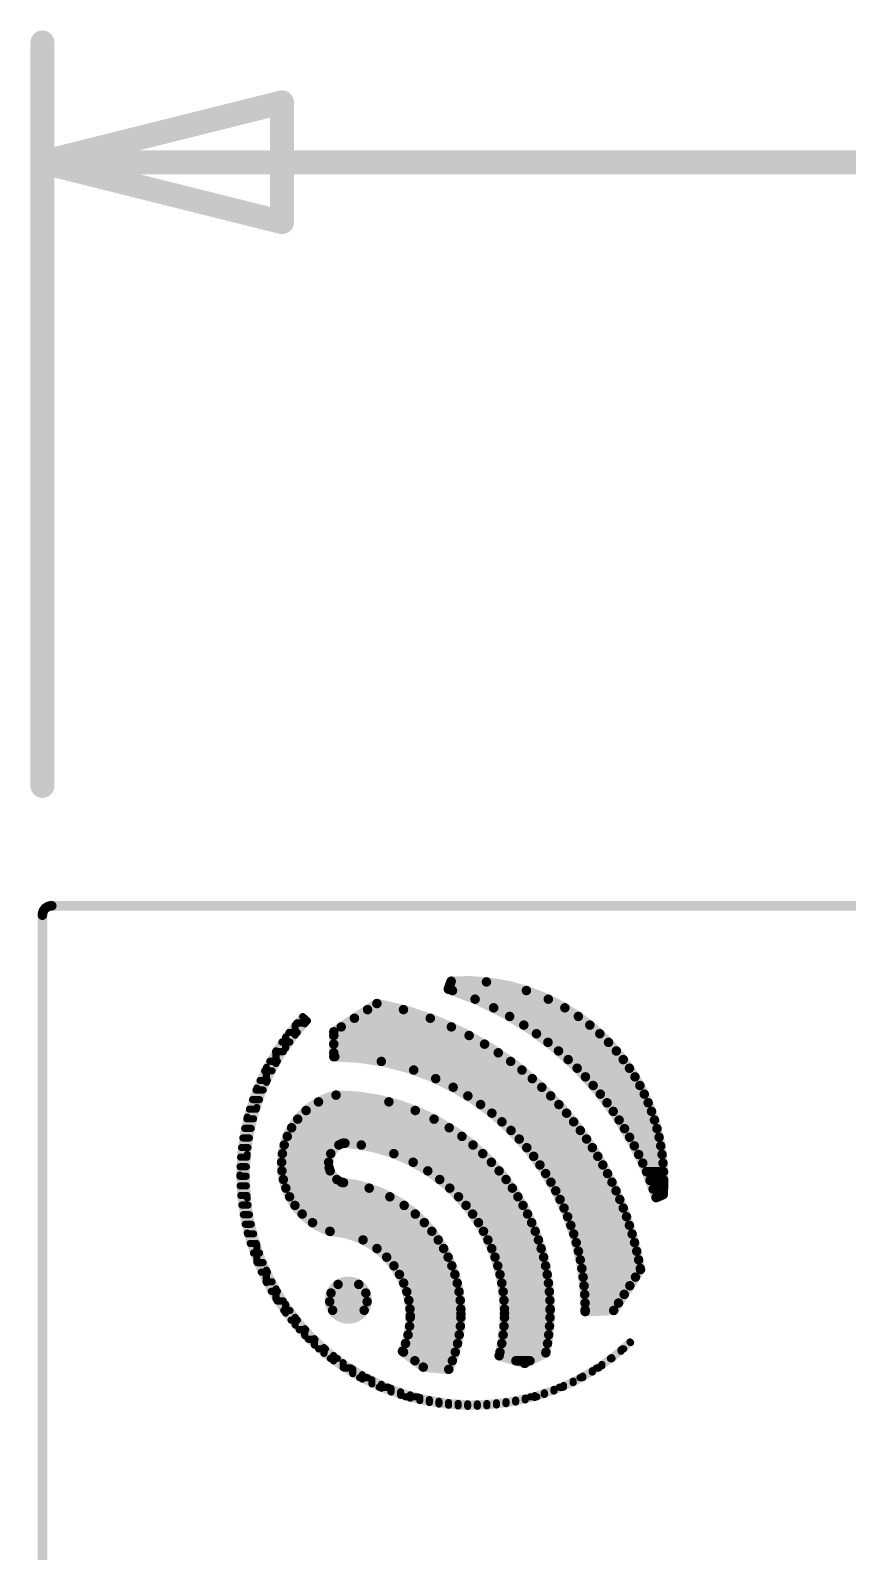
# Model space of a CAD drawing. Header units: millimetres. Extents: x 2.08 to 3.94, y 2.28 to 3.91.
# Drawn here: x 2.751 to 3.092, y 3.274 to 3.909 of the extents above; entities that cross this region are included whole.
import ezdxf

# ---------------------------------------------------------------- set-up
doc = ezdxf.new("R2010")
doc.units = ezdxf.units.MM
doc.layers.get('0').update_dxf_attribs({"linetype": 'CONTINUOUS', "lineweight": 0})
doc.layers.add('BOT_PHO', color=90, linetype='CONTINUOUS', lineweight=0)

# ---------------------------------------------------------------- blocks, each defined once
blk = doc.blocks.new('ROUND_160')
h = blk.add_hatch(color=256)
edge = h.paths.add_edge_path(flags=0)
edge.add_arc((0, 0), 0.0005, 0, 360)
blk = doc.blocks.new('ROUND_4')
h = blk.add_hatch(color=256)
edge = h.paths.add_edge_path(flags=0)
edge.add_arc((0, 0), 0.005, 0, 360)
blk = doc.blocks.new('ROUND_7')
h = blk.add_hatch(color=256)
edge = h.paths.add_edge_path(flags=0)
edge.add_arc((0, 0), 0.002, 0, 360)
blk = doc.blocks.new('ROUND_10')
h = blk.add_hatch(color=256)
edge = h.paths.add_edge_path(flags=0)
edge.add_arc((0, 0), 0.0015, 0, 360)

msp = doc.modelspace()

# ---------------------------------------------------------------- linework, layer by layer
at = {"layer": 'BOT_PHO', "lineweight": 211}
for points, const_width in [([(2.75591, 3.59331), (2.75591, 3.9035)], 0.01), ([(2.85591, 3.8785), (2.75591, 3.8535)], 0.01), ([(2.85591, 3.8285), (2.85591, 3.8785)], 0.01), ([(2.75591, 3.8535), (3.23201, 3.8535)], 0.01), ([(2.75591, 3.8535), (2.85591, 3.8285)], 0.01), ([(2.75591, 2.29134), (2.75591, 3.53937)], 0.004), ([(2.75591, 3.54331), (2.75588, 3.54331)], 0.001), ([(2.75591, 3.54331), (2.75588, 3.54331)], 0.001), ([(2.75984, 3.54331), (3.93307, 3.54331)], 0.004), ([(2.92531, 3.50852), (2.9265, 3.51185)], 0.004), ([(2.94123, 3.51154), (2.92639, 3.51154)], 0.004), ([(2.95789, 3.50794), (2.92705, 3.50794)], 0.004), ([(2.89552, 3.50254), (2.87751, 3.49075)], 0.004), ([(2.96704, 3.50434), (2.93647, 3.50434)], 0.004), ([(2.86451, 3.4971), (2.86653, 3.49532)], 0.003), ([(2.8654, 3.49409), (2.8654, 3.49632)], 0.003), ([(2.91779, 3.49639), (2.88612, 3.49639)], 0.004), ([(2.90659, 3.49999), (2.89162, 3.49999)], 0.004), ([(2.97394, 3.50074), (2.94423, 3.50074)], 0.004), ([(2.97958, 3.49714), (2.95091, 3.49714)], 0.004), ([(2.86228, 3.49045), (2.85881, 3.49045)], 0.003), ([(2.8614, 3.48935), (2.8614, 3.49363)], 0.003), ([(2.86573, 3.49445), (2.86211, 3.49445)], 0.003), ([(2.87751, 3.49075), (2.87751, 3.48035)], 0.004), ([(2.93399, 3.48919), (2.87751, 3.48919)], 0.004), ([(2.92659, 3.49279), (2.88063, 3.49279)], 0.004), ([(2.98437, 3.49354), (2.95681, 3.49354)], 0.004), ([(2.98853, 3.48994), (2.9621, 3.48994)], 0.004), ([(2.8534, 3.47748), (2.8534, 3.4828)], 0.003), ([(2.8592, 3.48645), (2.85584, 3.48645)], 0.003), ([(2.8574, 3.4839), (2.8574, 3.48861)], 0.003), ([(2.94043, 3.48559), (2.87751, 3.48559)], 0.004), ([(2.99219, 3.48634), (2.9669, 3.48634)], 0.004), ([(2.99543, 3.48274), (2.97129, 3.48274)], 0.004), ([(2.85396, 3.47845), (2.85079, 3.47845)], 0.003), ([(2.85644, 3.48245), (2.85318, 3.48245)], 0.003), ([(2.94616, 3.48199), (2.87751, 3.48199)], 0.004), ([(2.87751, 3.48035), (2.87792, 3.48035)], 0.004), ([(2.95133, 3.47839), (2.89735, 3.47839)], 0.004), ([(2.99832, 3.47914), (2.97533, 3.47914)], 0.004), ([(2.84978, 3.47045), (2.84675, 3.47045)], 0.003), ([(2.85175, 3.47445), (2.84866, 3.47445)], 0.003), ([(2.8494, 3.46963), (2.8494, 3.4759)], 0.003), ([(2.95604, 3.47479), (2.91087, 3.47479)], 0.004), ([(2.96035, 3.47119), (2.92005, 3.47119)], 0.004), ([(3.0009, 3.47554), (2.97907, 3.47554)], 0.004), ([(3.00321, 3.47194), (2.98253, 3.47194)], 0.004), ([(2.84803, 3.46645), (2.84507, 3.46645)], 0.003), ([(2.8454, 3.45918), (2.8454, 3.46728)], 0.003), ([(2.96434, 3.46759), (2.92734, 3.46759)], 0.004), ([(2.96803, 3.46399), (2.93347, 3.46399)], 0.004), ([(3.00526, 3.46834), (2.98575, 3.46834)], 0.004), ([(3.00709, 3.46474), (2.98874, 3.46474)], 0.004), ([(2.84517, 3.45845), (2.84231, 3.45845)], 0.003), ([(2.8465, 3.46245), (2.84359, 3.46245)], 0.003), ([(2.91151, 3.45791), (2.86595, 3.45791)], 0.004), ([(2.90051, 3.46151), (2.87113, 3.46151)], 0.004), ([(2.97145, 3.46039), (2.93878, 3.46039)], 0.004), ([(2.97464, 3.45679), (2.94348, 3.45679)], 0.004), ([(3.00871, 3.46114), (2.99154, 3.46114)], 0.004), ([(3.01012, 3.45754), (2.99414, 3.45754)], 0.004), ([(2.84404, 3.45445), (2.84121, 3.45445)], 0.003), ([(2.8414, 3.43959), (2.8414, 3.45518)], 0.003), ([(2.92569, 3.45071), (2.85993, 3.45071)], 0.004), ([(2.91937, 3.45431), (2.86245, 3.45431)], 0.004), ([(2.97762, 3.45319), (2.94768, 3.45319)], 0.004), ([(3.01135, 3.45394), (2.99658, 3.45394)], 0.004), ([(3.01239, 3.45034), (2.99884, 3.45034)], 0.004), ([(2.84231, 3.44645), (2.83957, 3.44645)], 0.003), ([(2.84308, 3.45045), (2.8403, 3.45045)], 0.003), ([(2.93101, 3.44711), (2.8581, 3.44711)], 0.004), ([(2.9804, 3.44959), (2.95147, 3.44959)], 0.004), ([(2.98299, 3.44599), (2.95491, 3.44599)], 0.004), ([(3.01327, 3.44674), (3.00096, 3.44674)], 0.004), ([(2.8413, 3.43845), (2.83861, 3.43845)], 0.003), ([(2.84172, 3.44245), (2.839, 3.44245)], 0.003), ([(2.87626, 3.43991), (2.85607, 3.43991)], 0.004), ([(2.87963, 3.44351), (2.85684, 3.44351)], 0.004), ([(2.93562, 3.44351), (2.88899, 3.44351)], 0.004), ([(2.93968, 3.43991), (2.90257, 3.43991)], 0.004), ([(2.98542, 3.44239), (2.95805, 3.44239)], 0.004), ([(2.98768, 3.43879), (2.96092, 3.43879)], 0.004), ([(3.01397, 3.44314), (3.00293, 3.44314)], 0.004), ([(3.01452, 3.43954), (3.00475, 3.43954)], 0.004), ([(2.84105, 3.43445), (2.83838, 3.43445)], 0.003), ([(2.87535, 3.43631), (2.85576, 3.43631)], 0.004), ([(2.876, 3.43271), (2.85588, 3.43271)], 0.004), ([(2.94328, 3.43631), (2.91063, 3.43631)], 0.004), ([(2.94651, 3.43271), (2.91674, 3.43271)], 0.004), ([(2.98979, 3.43519), (2.96354, 3.43519)], 0.004), ([(2.99176, 3.43159), (2.96593, 3.43159)], 0.004), ([(3.0149, 3.43594), (3.00645, 3.43594)], 0.004), ([(3.01513, 3.43234), (3.00802, 3.43234)], 0.004), ([(2.84096, 3.43045), (2.83832, 3.43045)], 0.003), ([(2.84105, 3.42645), (2.83843, 3.42645)], 0.003), ([(2.87879, 3.42911), (2.85646, 3.42911)], 0.004), ([(2.89229, 3.42551), (2.8575, 3.42551)], 0.004), ([(2.94941, 3.42911), (2.92173, 3.42911)], 0.004), ([(2.95202, 3.42551), (2.92593, 3.42551)], 0.004), ([(2.9936, 3.42799), (2.96813, 3.42799)], 0.004), ([(3.0152, 3.42874), (3.00947, 3.42874)], 0.004), ([(3.01511, 3.42514), (3.01079, 3.42514)], 0.004), ([(3.01497, 3.42282), (3.0152, 3.42895)], 0.004), ([(2.8413, 3.42245), (2.8387, 3.42245)], 0.003), ([(2.8414, 3.40681), (2.8414, 3.42139)], 0.003), ([(2.90092, 3.42191), (2.85908, 3.42191)], 0.004), ([(2.95437, 3.42191), (2.92956, 3.42191)], 0.004), ([(2.9953, 3.42439), (2.97013, 3.42439)], 0.004), ([(2.99688, 3.42079), (2.97195, 3.42079)], 0.004), ([(3.01497, 3.42282), (3.012, 3.42155)], 0.004), ([(2.84173, 3.41845), (2.83914, 3.41845)], 0.003), ([(2.84233, 3.41445), (2.83975, 3.41445)], 0.003), ([(2.90688, 3.41831), (2.86129, 3.41831)], 0.004), ([(2.91152, 3.41471), (2.86433, 3.41471)], 0.004), ([(2.95649, 3.41831), (2.93271, 3.41831)], 0.004), ([(2.95839, 3.41471), (2.93546, 3.41471)], 0.004), ([(2.99833, 3.41719), (2.9736, 3.41719)], 0.004), ([(2.99967, 3.41359), (2.9751, 3.41359)], 0.004), ([(2.8431, 3.41045), (2.84053, 3.41045)], 0.003), ([(2.84405, 3.40645), (2.84149, 3.40645)], 0.003), ([(2.9153, 3.41111), (2.86865, 3.41111)], 0.004), ([(2.91845, 3.40751), (2.87586, 3.40751)], 0.004), ([(2.96008, 3.41111), (2.93788, 3.41111)], 0.004), ([(2.96159, 3.40751), (2.93999, 3.40751)], 0.004), ([(3.0009, 3.40999), (2.97644, 3.40999)], 0.004), ([(3.00202, 3.40639), (2.97764, 3.40639)], 0.004), ([(2.84519, 3.40245), (2.84264, 3.40245)], 0.003), ([(2.8454, 3.39471), (2.8454, 3.40179)], 0.003), ([(2.92111, 3.40391), (2.88971, 3.40391)], 0.004), ([(2.92335, 3.40031), (2.89553, 3.40031)], 0.004), ([(2.96292, 3.40391), (2.94184, 3.40391)], 0.004), ([(2.96407, 3.40031), (2.94343, 3.40031)], 0.004), ([(3.00303, 3.40279), (2.97869, 3.40279)], 0.004), ([(2.84653, 3.39845), (2.84397, 3.39845)], 0.003), ([(2.84806, 3.39445), (2.8455, 3.39445)], 0.003), ([(2.92522, 3.39671), (2.89957, 3.39671)], 0.004), ([(2.96507, 3.39671), (2.9448, 3.39671)], 0.004), ([(3.00394, 3.39919), (2.97961, 3.39919)], 0.004), ([(3.00474, 3.39559), (2.98039, 3.39559)], 0.004), ([(2.84981, 3.39045), (2.84725, 3.39045)], 0.003), ([(2.8494, 3.38609), (2.8494, 3.39135)], 0.003), ([(2.92678, 3.39311), (2.9026, 3.39311)], 0.004), ([(2.92805, 3.38951), (2.90492, 3.38951)], 0.004), ([(2.9659, 3.39311), (2.94595, 3.39311)], 0.004), ([(2.96658, 3.38951), (2.94689, 3.38951)], 0.004), ([(3.00545, 3.39199), (2.98104, 3.39199)], 0.004), ([(3.00343, 3.38839), (2.98157, 3.38839)], 0.004), ([(2.99434, 3.37451), (3.00552, 3.39158)], 0.004), ([(2.85178, 3.38645), (2.84921, 3.38645)], 0.003), ([(2.854, 3.38245), (2.85141, 3.38245)], 0.003), ([(2.8534, 3.37919), (2.8534, 3.3835)], 0.003), ([(2.89088, 3.38175), (2.87635, 3.38175)], 0.004), ([(2.88794, 3.38535), (2.87929, 3.38535)], 0.004), ([(2.92904, 3.38591), (2.90668, 3.38591)], 0.004), ([(2.92978, 3.38231), (2.90796, 3.38231)], 0.004), ([(2.9671, 3.38591), (2.94763, 3.38591)], 0.004), ([(2.96748, 3.38231), (2.94819, 3.38231)], 0.004), ([(3.00107, 3.38479), (2.98196, 3.38479)], 0.004), ([(2.99871, 3.38119), (2.98224, 3.38119)], 0.004), ([(2.85648, 3.37845), (2.85387, 3.37845)], 0.003), ([(2.8574, 3.37338), (2.8574, 3.37708)], 0.003), ([(2.89143, 3.37815), (2.8758, 3.37815)], 0.004), ([(2.8902, 3.37455), (2.87703, 3.37455)], 0.004), ([(2.93028, 3.37871), (2.90883, 3.37871)], 0.004), ([(2.93053, 3.37511), (2.90931, 3.37511)], 0.004), ([(2.96772, 3.37871), (2.94855, 3.37871)], 0.004), ([(2.96781, 3.37511), (2.94874, 3.37511)], 0.004), ([(2.99635, 3.37759), (2.98239, 3.37759)], 0.004), ([(2.98242, 3.37471), (2.98241, 3.374)], 0.004), ([(2.98241, 3.374), (2.99434, 3.37451)], 0.004), ([(2.85925, 3.37445), (2.85661, 3.37445)], 0.003), ([(2.86234, 3.37045), (2.85967, 3.37045)], 0.003), ([(2.8614, 3.36836), (2.8614, 3.37162)], 0.003), ([(2.93033, 3.36791), (2.90915, 3.36791)], 0.004), ([(2.93055, 3.37151), (2.90941, 3.37151)], 0.004), ([(2.96755, 3.36791), (2.94855, 3.36791)], 0.004), ([(2.96775, 3.37151), (2.94874, 3.37151)], 0.004), ([(2.86579, 3.36645), (2.86307, 3.36645)], 0.003), ([(2.8654, 3.36395), (2.8654, 3.36688)], 0.003), ([(2.86966, 3.36245), (2.86688, 3.36245)], 0.003), ([(2.8694, 3.36004), (2.8694, 3.36271)], 0.003), ([(2.92987, 3.36431), (2.90851, 3.36431)], 0.004), ([(2.9672, 3.36431), (2.94819, 3.36431)], 0.004), ([(2.87403, 3.35845), (2.87117, 3.35845)], 0.003), ([(2.8734, 3.35655), (2.8734, 3.359)], 0.003), ([(2.8774, 3.35342), (2.8774, 3.35569)], 0.003), ([(2.91486, 3.35085), (2.90615, 3.35744)], 0.004), ([(2.92822, 3.35711), (2.9066, 3.35711)], 0.004), ([(2.92917, 3.36071), (2.90747, 3.36071)], 0.004), ([(2.95719, 3.35241), (2.94652, 3.35559)], 0.004), ([(2.96606, 3.35711), (2.94689, 3.35711)], 0.004), ([(2.96671, 3.36071), (2.94763, 3.36071)], 0.004), ([(2.966, 3.35682), (2.95719, 3.35241)], 0.004), ([(2.9974, 3.35748), (2.9974, 3.35803)], 0.003), ([(2.99853, 3.35845), (2.99789, 3.35845)], 0.003), ([(3.00113, 3.36137), (3.0014, 3.36108)], 0.003), ([(2.87901, 3.35445), (2.87603, 3.35445)], 0.003), ([(2.8814, 3.35061), (2.8814, 3.35272)], 0.003), ([(2.88478, 3.35045), (2.88164, 3.35045)], 0.003), ([(2.8854, 3.34809), (2.8854, 3.35006)], 0.003), ([(2.92699, 3.35351), (2.91135, 3.35351)], 0.004), ([(2.92549, 3.34992), (2.91486, 3.35085)], 0.004), ([(2.95938, 3.35351), (2.95352, 3.35351)], 0.004), ([(2.9854, 3.34876), (2.9854, 3.34937)], 0.003), ([(2.98805, 3.35045), (2.98713, 3.35045)], 0.003), ([(2.9894, 3.35136), (2.9894, 3.35195)], 0.003), ([(2.99366, 3.35445), (2.99291, 3.35445)], 0.003), ([(2.9934, 3.35425), (2.9934, 3.35482)], 0.003), ([(2.89166, 3.34645), (2.88826, 3.34645)], 0.003), ([(2.8894, 3.34584), (2.8894, 3.34768)], 0.003), ([(2.8934, 3.34382), (2.8934, 3.34556)], 0.003), ([(2.8974, 3.34203), (2.8974, 3.34367)], 0.003), ([(2.9734, 3.3425), (2.9734, 3.34318)], 0.003), ([(2.9774, 3.34435), (2.9774, 3.34501)], 0.003), ([(2.98144, 3.34645), (2.98026, 3.34645)], 0.003), ([(2.9814, 3.34643), (2.9814, 3.34706)], 0.003), ([(2.90026, 3.34245), (2.8964, 3.34245)], 0.003), ([(2.9014, 3.34045), (2.9014, 3.342)], 0.003), ([(2.9054, 3.33907), (2.9054, 3.34054)], 0.003), ([(2.91242, 3.33845), (2.90739, 3.33845)], 0.003), ([(2.9094, 3.33788), (2.9094, 3.33928)], 0.003), ([(2.9134, 3.33688), (2.9134, 3.33821)], 0.003), ([(2.9174, 3.33606), (2.9174, 3.33732)], 0.003), ([(2.9214, 3.33541), (2.9214, 3.33661)], 0.003), ([(2.9534, 3.33627), (2.9534, 3.33711)], 0.003), ([(2.9574, 3.33714), (2.9574, 3.33794)], 0.003), ([(2.9623, 3.33845), (2.9595, 3.33845)], 0.003), ([(2.9614, 3.33819), (2.9614, 3.33896)], 0.003), ([(2.9654, 3.33943), (2.9654, 3.34017)], 0.003), ([(2.9694, 3.34086), (2.9694, 3.34157)], 0.003), ([(2.97329, 3.34245), (2.97166, 3.34245)], 0.003), ([(2.9254, 3.33493), (2.9254, 3.33608)], 0.003), ([(2.9294, 3.33462), (2.9294, 3.33572)], 0.003), ([(2.9334, 3.33448), (2.9334, 3.33553)], 0.003), ([(2.9374, 3.3345), (2.9374, 3.3355)], 0.003), ([(2.9414, 3.33469), (2.9414, 3.33565)], 0.003), ([(2.9454, 3.33504), (2.9454, 3.33596)], 0.003), ([(2.9494, 3.33557), (2.9494, 3.33645)], 0.003)]:
    msp.add_lwpolyline(points, dxfattribs=dict(at, const_width=const_width))
for points, const_width in [([(2.75984, 3.54331, 0.414221), (2.75591, 3.53937)], 0.004), ([(3.012, 3.42155, 0.240851), (2.92531, 3.50852)], 0.004), ([(3.0152, 3.42895, 0.43411), (2.9265, 3.51185)], 0.004), ([(3.00552, 3.39158, 0.311673), (2.89552, 3.50254)], 0.004), ([(2.86451, 3.4971, 0.19087), (2.83832, 3.43099)], 0.003), ([(2.86653, 3.49532, 0.190026), (2.84097, 3.43049)], 0.003), ([(2.98242, 3.37471, 0.41263), (2.87792, 3.48035)], 0.004), ([(2.87845, 3.46433, 0.753856), (2.87597, 3.40747)], 0.004), ([(2.96781, 3.37471, 0.413364), (2.87845, 3.46433)], 0.004), ([(2.88065, 3.44402, 0.368622), (2.87559, 3.43397)], 0.004), ([(2.88216, 3.44427, 0.115437), (2.88065, 3.44402)], 0.004), ([(2.94876, 3.3733, 0.395705), (2.88216, 3.44427)], 0.004), ([(2.87559, 3.43397, 0.237516), (2.88065, 3.42804)], 0.004), ([(2.83832, 3.43099, 0.659313), (3.0014, 3.36108)], 0.003), ([(2.84096, 3.43049, 0.657597), (3.00113, 3.36137)], 0.003), ([(2.88065, 3.42804, 0.07181), (2.88158, 3.4278)], 0.004), ([(2.93057, 3.37303, 0.381984), (2.88158, 3.4278)], 0.004), ([(2.90942, 3.37227, 0.39925), (2.87597, 3.40747)], 0.004), ([(2.87576, 3.3788), (2.87576, 3.3788, 1), (2.89146, 3.3788, 1), (2.87576, 3.3788)], 0.004), ([(2.87576, 3.3788), (2.87576, 3.3788, 1), (2.89146, 3.3788, 1), (2.87576, 3.3788)], 0.004), ([(2.966, 3.35682, 0.050283), (2.9678, 3.37471)], 0.004), ([(2.90615, 3.35744, 0.109034), (2.90943, 3.37227)], 0.004), ([(2.92549, 3.34992, 0.108605), (2.93057, 3.37303)], 0.004), ([(2.94652, 3.35559, 0.062999), (2.94876, 3.3733)], 0.004)]:
    msp.add_lwpolyline(points, format="xyb", dxfattribs=dict(at, const_width=const_width))

# ---------------------------------------------------------------- block references
at = {"layer": 'BOT_PHO'}
for name, p in [('ROUND_4', (2.75591, 3.9035)), ('ROUND_4', (2.85591, 3.8785)), ('ROUND_4', (2.75591, 3.8535)), ('ROUND_4', (2.75591, 3.8535)), ('ROUND_4', (2.75591, 3.8535)), ('ROUND_4', (2.85591, 3.8285)), ('ROUND_4', (2.75591, 3.59331)), ('ROUND_7', (2.75591, 3.53937)), ('ROUND_7', (2.75591, 3.53937)), ('ROUND_160', (2.75588, 3.54331)), ('ROUND_160', (2.75588, 3.54331)), ('ROUND_160', (2.75591, 3.54331)), ('ROUND_160', (2.75591, 3.54331)), ('ROUND_7', (2.75984, 3.54331)), ('ROUND_7', (2.75984, 3.54331)), ('ROUND_7', (2.92531, 3.50852)), ('ROUND_7', (2.92531, 3.50852)), ('ROUND_7', (2.92639, 3.51154)), ('ROUND_7', (2.9265, 3.51185)), ('ROUND_7', (2.9265, 3.51185)), ('ROUND_7', (2.92705, 3.50794)), ('ROUND_7', (2.94123, 3.51154)), ('ROUND_7', (2.95789, 3.50794)), ('ROUND_7', (2.89552, 3.50254)), ('ROUND_7', (2.89552, 3.50254)), ('ROUND_7', (2.93647, 3.50434)), ('ROUND_7', (2.96704, 3.50434)), ('ROUND_10', (2.86451, 3.4971)), ('ROUND_10', (2.86451, 3.4971)), ('ROUND_10', (2.8654, 3.49632)), ('ROUND_10', (2.86653, 3.49532)), ('ROUND_10', (2.86653, 3.49532)), ('ROUND_7', (2.88612, 3.49639)), ('ROUND_7', (2.89162, 3.49999)), ('ROUND_7', (2.90659, 3.49999)), ('ROUND_7', (2.91779, 3.49639)), ('ROUND_7', (2.94423, 3.50074)), ('ROUND_7', (2.95091, 3.49714)), ('ROUND_7', (2.97394, 3.50074)), ('ROUND_7', (2.97958, 3.49714)), ('ROUND_10', (2.85881, 3.49045)), ('ROUND_10', (2.8614, 3.49363)), ('ROUND_10', (2.8614, 3.48935)), ('ROUND_10', (2.86211, 3.49445)), ('ROUND_10', (2.86228, 3.49045)), ('ROUND_10', (2.8654, 3.49409)), ('ROUND_10', (2.86573, 3.49445)), ('ROUND_7', (2.87751, 3.49075)), ('ROUND_7', (2.87751, 3.48919)), ('ROUND_7', (2.88063, 3.49279)), ('ROUND_7', (2.92659, 3.49279)), ('ROUND_7', (2.93399, 3.48919)), ('ROUND_7', (2.95681, 3.49354)), ('ROUND_7', (2.9621, 3.48994)), ('ROUND_7', (2.98437, 3.49354)), ('ROUND_7', (2.98853, 3.48994)), ('ROUND_10', (2.8534, 3.4828)), ('ROUND_10', (2.85584, 3.48645)), ('ROUND_10', (2.8574, 3.48861)), ('ROUND_10', (2.8574, 3.4839)), ('ROUND_10', (2.8592, 3.48645)), ('ROUND_7', (2.87751, 3.48559)), ('ROUND_7', (2.87751, 3.48199)), ('ROUND_7', (2.94043, 3.48559)), ('ROUND_7', (2.94616, 3.48199)), ('ROUND_7', (2.9669, 3.48634)), ('ROUND_7', (2.97129, 3.48274)), ('ROUND_7', (2.99219, 3.48634)), ('ROUND_7', (2.99543, 3.48274)), ('ROUND_10', (2.85079, 3.47845)), ('ROUND_10', (2.85318, 3.48245)), ('ROUND_10', (2.8534, 3.47748)), ('ROUND_10', (2.85396, 3.47845)), ('ROUND_10', (2.85644, 3.48245)), ('ROUND_7', (2.87751, 3.48035)), ('ROUND_7', (2.87751, 3.48035)), ('ROUND_7', (2.87792, 3.48035)), ('ROUND_7', (2.87792, 3.48035)), ('ROUND_7', (2.89735, 3.47839)), ('ROUND_7', (2.95133, 3.47839)), ('ROUND_7', (2.97533, 3.47914)), ('ROUND_7', (2.99832, 3.47914)), ('ROUND_10', (2.84675, 3.47045)), ('ROUND_10', (2.84866, 3.47445)), ('ROUND_10', (2.8494, 3.4759)), ('ROUND_10', (2.84978, 3.47045)), ('ROUND_10', (2.85175, 3.47445)), ('ROUND_7', (2.91087, 3.47479)), ('ROUND_7', (2.92005, 3.47119)), ('ROUND_7', (2.95604, 3.47479)), ('ROUND_7', (2.96035, 3.47119)), ('ROUND_7', (2.97907, 3.47554)), ('ROUND_7', (2.98253, 3.47194)), ('ROUND_7', (3.0009, 3.47554)), ('ROUND_7', (3.00321, 3.47194)), ('ROUND_10', (2.84507, 3.46645)), ('ROUND_10', (2.8454, 3.46728)), ('ROUND_10', (2.84803, 3.46645)), ('ROUND_10', (2.8494, 3.46963)), ('ROUND_7', (2.87845, 3.46433)), ('ROUND_7', (2.87845, 3.46433)), ('ROUND_7', (2.92734, 3.46759)), ('ROUND_7', (2.93347, 3.46399)), ('ROUND_7', (2.96434, 3.46759)), ('ROUND_7', (2.96803, 3.46399)), ('ROUND_7', (2.98575, 3.46834)), ('ROUND_7', (2.98874, 3.46474)), ('ROUND_7', (3.00526, 3.46834)), ('ROUND_7', (3.00709, 3.46474)), ('ROUND_10', (2.84231, 3.45845)), ('ROUND_10', (2.84359, 3.46245)), ('ROUND_10', (2.84517, 3.45845)), ('ROUND_10', (2.8454, 3.45918)), ('ROUND_10', (2.8465, 3.46245)), ('ROUND_7', (2.86595, 3.45791)), ('ROUND_7', (2.87113, 3.46151)), ('ROUND_7', (2.90051, 3.46151)), ('ROUND_7', (2.91151, 3.45791)), ('ROUND_7', (2.93878, 3.46039)), ('ROUND_7', (2.94348, 3.45679)), ('ROUND_7', (2.97145, 3.46039)), ('ROUND_7', (2.97464, 3.45679)), ('ROUND_7', (2.99154, 3.46114)), ('ROUND_7', (2.99414, 3.45754)), ('ROUND_7', (3.00871, 3.46114)), ('ROUND_7', (3.01012, 3.45754)), ('ROUND_10', (2.84121, 3.45445)), ('ROUND_10', (2.8414, 3.45518)), ('ROUND_10', (2.84404, 3.45445)), ('ROUND_7', (2.85993, 3.45071)), ('ROUND_7', (2.86245, 3.45431)), ('ROUND_7', (2.91937, 3.45431)), ('ROUND_7', (2.92569, 3.45071)), ('ROUND_7', (2.94768, 3.45319)), ('ROUND_7', (2.97762, 3.45319)), ('ROUND_7', (2.99658, 3.45394)), ('ROUND_7', (2.99884, 3.45034)), ('ROUND_7', (3.01135, 3.45394)), ('ROUND_7', (3.01239, 3.45034)), ('ROUND_10', (2.83957, 3.44645)), ('ROUND_10', (2.8403, 3.45045)), ('ROUND_10', (2.84231, 3.44645)), ('ROUND_10', (2.84308, 3.45045)), ('ROUND_7', (2.8581, 3.44711)), ('ROUND_7', (2.88065, 3.44402)), ('ROUND_7', (2.88065, 3.44402)), ('ROUND_7', (2.88216, 3.44427)), ('ROUND_7', (2.88216, 3.44427)), ('ROUND_7', (2.93101, 3.44711)), ('ROUND_7', (2.95147, 3.44959)), ('ROUND_7', (2.95491, 3.44599)), ('ROUND_7', (2.9804, 3.44959)), ('ROUND_7', (2.98299, 3.44599)), ('ROUND_7', (3.00096, 3.44674)), ('ROUND_7', (3.01327, 3.44674)), ('ROUND_10', (2.83861, 3.43845)), ('ROUND_10', (2.839, 3.44245)), ('ROUND_10', (2.8413, 3.43845)), ('ROUND_10', (2.8414, 3.43959)), ('ROUND_10', (2.84172, 3.44245)), ('ROUND_7', (2.85607, 3.43991)), ('ROUND_7', (2.85684, 3.44351)), ('ROUND_7', (2.87626, 3.43991)), ('ROUND_7', (2.87963, 3.44351)), ('ROUND_7', (2.88899, 3.44351)), ('ROUND_7', (2.90257, 3.43991)), ('ROUND_7', (2.93562, 3.44351)), ('ROUND_7', (2.93968, 3.43991)), ('ROUND_7', (2.95805, 3.44239)), ('ROUND_7', (2.96092, 3.43879)), ('ROUND_7', (2.98542, 3.44239)), ('ROUND_7', (2.98768, 3.43879)), ('ROUND_7', (3.00293, 3.44314)), ('ROUND_7', (3.00475, 3.43954)), ('ROUND_7', (3.01397, 3.44314)), ('ROUND_7', (3.01452, 3.43954)), ('ROUND_10', (2.83838, 3.43445)), ('ROUND_10', (2.84105, 3.43445)), ('ROUND_7', (2.85576, 3.43631)), ('ROUND_7', (2.85588, 3.43271)), ('ROUND_7', (2.87535, 3.43631)), ('ROUND_7', (2.87559, 3.43397)), ('ROUND_7', (2.87559, 3.43397)), ('ROUND_7', (2.876, 3.43271)), ('ROUND_7', (2.91063, 3.43631)), ('ROUND_7', (2.91674, 3.43271)), ('ROUND_7', (2.94328, 3.43631)), ('ROUND_7', (2.94651, 3.43271)), ('ROUND_7', (2.96354, 3.43519)), ('ROUND_7', (2.96593, 3.43159)), ('ROUND_7', (2.98979, 3.43519)), ('ROUND_7', (2.99176, 3.43159)), ('ROUND_7', (3.00645, 3.43594)), ('ROUND_7', (3.00802, 3.43234)), ('ROUND_7', (3.0149, 3.43594)), ('ROUND_7', (3.01513, 3.43234)), ('ROUND_10', (2.83832, 3.43099)), ('ROUND_10', (2.83832, 3.43099)), ('ROUND_10', (2.83832, 3.43045)), ('ROUND_10', (2.83843, 3.42645)), ('ROUND_10', (2.84096, 3.43049)), ('ROUND_10', (2.84096, 3.43045)), ('ROUND_10', (2.84097, 3.43049)), ('ROUND_10', (2.84105, 3.42645)), ('ROUND_7', (2.85646, 3.42911)), ('ROUND_7', (2.8575, 3.42551)), ('ROUND_7', (2.87879, 3.42911)), ('ROUND_7', (2.88065, 3.42804)), ('ROUND_7', (2.88065, 3.42804)), ('ROUND_7', (2.88158, 3.4278)), ('ROUND_7', (2.88158, 3.4278)), ('ROUND_7', (2.89229, 3.42551)), ('ROUND_7', (2.92173, 3.42911)), ('ROUND_7', (2.92593, 3.42551)), ('ROUND_7', (2.94941, 3.42911)), ('ROUND_7', (2.95202, 3.42551)), ('ROUND_7', (2.96813, 3.42799)), ('ROUND_7', (2.9936, 3.42799)), ('ROUND_7', (3.00947, 3.42874)), ('ROUND_7', (3.01079, 3.42514)), ('ROUND_7', (3.01511, 3.42514)), ('ROUND_7', (3.0152, 3.42895)), ('ROUND_7', (3.0152, 3.42895)), ('ROUND_7', (3.0152, 3.42874)), ('ROUND_10', (2.8387, 3.42245)), ('ROUND_10', (2.8413, 3.42245)), ('ROUND_10', (2.8414, 3.42139)), ('ROUND_7', (2.85908, 3.42191)), ('ROUND_7', (2.90092, 3.42191)), ('ROUND_7', (2.92956, 3.42191)), ('ROUND_7', (2.95437, 3.42191)), ('ROUND_7', (2.97013, 3.42439)), ('ROUND_7', (2.97195, 3.42079)), ('ROUND_7', (2.9953, 3.42439)), ('ROUND_7', (2.99688, 3.42079)), ('ROUND_7', (3.012, 3.42155)), ('ROUND_7', (3.012, 3.42155)), ('ROUND_7', (3.01497, 3.42282)), ('ROUND_7', (3.01497, 3.42282)), ('ROUND_10', (2.83914, 3.41845)), ('ROUND_10', (2.83975, 3.41445)), ('ROUND_10', (2.84173, 3.41845)), ('ROUND_10', (2.84233, 3.41445)), ('ROUND_7', (2.86129, 3.41831)), ('ROUND_7', (2.86433, 3.41471)), ('ROUND_7', (2.90688, 3.41831)), ('ROUND_7', (2.91152, 3.41471)), ('ROUND_7', (2.93271, 3.41831)), ('ROUND_7', (2.93546, 3.41471)), ('ROUND_7', (2.95649, 3.41831)), ('ROUND_7', (2.95839, 3.41471)), ('ROUND_7', (2.9736, 3.41719)), ('ROUND_7', (2.9751, 3.41359)), ('ROUND_7', (2.99833, 3.41719)), ('ROUND_7', (2.99967, 3.41359)), ('ROUND_10', (2.84053, 3.41045)), ('ROUND_10', (2.8414, 3.40681)), ('ROUND_10', (2.84149, 3.40645)), ('ROUND_10', (2.8431, 3.41045)), ('ROUND_10', (2.84405, 3.40645)), ('ROUND_7', (2.86865, 3.41111)), ('ROUND_7', (2.87586, 3.40751)), ('ROUND_7', (2.87597, 3.40747)), ('ROUND_7', (2.87597, 3.40747)), ('ROUND_7', (2.9153, 3.41111)), ('ROUND_7', (2.91845, 3.40751)), ('ROUND_7', (2.93788, 3.41111)), ('ROUND_7', (2.93999, 3.40751)), ('ROUND_7', (2.96008, 3.41111)), ('ROUND_7', (2.96159, 3.40751)), ('ROUND_7', (2.97644, 3.40999)), ('ROUND_7', (2.97764, 3.40639)), ('ROUND_7', (3.0009, 3.40999)), ('ROUND_7', (3.00202, 3.40639)), ('ROUND_10', (2.84264, 3.40245)), ('ROUND_10', (2.84519, 3.40245)), ('ROUND_10', (2.8454, 3.40179)), ('ROUND_7', (2.88971, 3.40391)), ('ROUND_7', (2.89553, 3.40031)), ('ROUND_7', (2.92111, 3.40391)), ('ROUND_7', (2.92335, 3.40031)), ('ROUND_7', (2.94184, 3.40391)), ('ROUND_7', (2.94343, 3.40031)), ('ROUND_7', (2.96292, 3.40391)), ('ROUND_7', (2.96407, 3.40031)), ('ROUND_7', (2.97869, 3.40279)), ('ROUND_7', (3.00303, 3.40279)), ('ROUND_10', (2.84397, 3.39845)), ('ROUND_10', (2.8454, 3.39471)), ('ROUND_10', (2.8455, 3.39445)), ('ROUND_10', (2.84653, 3.39845)), ('ROUND_10', (2.84806, 3.39445)), ('ROUND_7', (2.89957, 3.39671)), ('ROUND_7', (2.92522, 3.39671)), ('ROUND_7', (2.9448, 3.39671)), ('ROUND_7', (2.96507, 3.39671)), ('ROUND_7', (2.97961, 3.39919)), ('ROUND_7', (2.98039, 3.39559)), ('ROUND_7', (3.00394, 3.39919)), ('ROUND_7', (3.00474, 3.39559)), ('ROUND_10', (2.84725, 3.39045)), ('ROUND_10', (2.8494, 3.39135)), ('ROUND_10', (2.84981, 3.39045)), ('ROUND_7', (2.9026, 3.39311)), ('ROUND_7', (2.90492, 3.38951)), ('ROUND_7', (2.92678, 3.39311)), ('ROUND_7', (2.92805, 3.38951)), ('ROUND_7', (2.94595, 3.39311)), ('ROUND_7', (2.94689, 3.38951)), ('ROUND_7', (2.9659, 3.39311)), ('ROUND_7', (2.96658, 3.38951)), ('ROUND_7', (2.98104, 3.39199)), ('ROUND_7', (2.98157, 3.38839)), ('ROUND_7', (3.00343, 3.38839)), ('ROUND_7', (3.00545, 3.39199)), ('ROUND_7', (3.00552, 3.39158)), ('ROUND_7', (3.00552, 3.39158)), ('ROUND_10', (2.84921, 3.38645)), ('ROUND_10', (2.8494, 3.38609)), ('ROUND_10', (2.85141, 3.38245)), ('ROUND_10', (2.85178, 3.38645)), ('ROUND_10', (2.8534, 3.3835)), ('ROUND_10', (2.854, 3.38245)), ('ROUND_7', (2.87635, 3.38175)), ('ROUND_7', (2.87929, 3.38535)), ('ROUND_7', (2.88794, 3.38535)), ('ROUND_7', (2.89088, 3.38175)), ('ROUND_7', (2.90668, 3.38591)), ('ROUND_7', (2.90796, 3.38231)), ('ROUND_7', (2.92904, 3.38591)), ('ROUND_7', (2.92978, 3.38231)), ('ROUND_7', (2.94763, 3.38591)), ('ROUND_7', (2.94819, 3.38231)), ('ROUND_7', (2.9671, 3.38591)), ('ROUND_7', (2.96748, 3.38231)), ('ROUND_7', (2.98196, 3.38479)), ('ROUND_7', (2.98224, 3.38119)), ('ROUND_7', (2.99871, 3.38119)), ('ROUND_7', (3.00107, 3.38479)), ('ROUND_10', (2.8534, 3.37919)), ('ROUND_10', (2.85387, 3.37845)), ('ROUND_10', (2.85648, 3.37845)), ('ROUND_10', (2.8574, 3.37708)), ('ROUND_7', (2.8758, 3.37815)), ('ROUND_7', (2.87703, 3.37455)), ('ROUND_7', (2.8902, 3.37455)), ('ROUND_7', (2.89143, 3.37815)), ('ROUND_7', (2.90883, 3.37871)), ('ROUND_7', (2.90931, 3.37511)), ('ROUND_7', (2.93028, 3.37871)), ('ROUND_7', (2.93053, 3.37511)), ('ROUND_7', (2.94855, 3.37871)), ('ROUND_7', (2.94874, 3.37511)), ('ROUND_7', (2.96772, 3.37871)), ('ROUND_7', (2.9678, 3.37471)), ('ROUND_7', (2.96781, 3.37511)), ('ROUND_7', (2.96781, 3.37471)), ('ROUND_7', (2.98239, 3.37759)), ('ROUND_7', (2.98242, 3.37471)), ('ROUND_7', (2.98242, 3.37471)), ('ROUND_7', (2.99434, 3.37451)), ('ROUND_7', (2.99635, 3.37759)), ('ROUND_10', (2.85661, 3.37445)), ('ROUND_10', (2.8574, 3.37338)), ('ROUND_10', (2.85925, 3.37445)), ('ROUND_10', (2.85967, 3.37045)), ('ROUND_10', (2.8614, 3.37162)), ('ROUND_10', (2.8614, 3.36836)), ('ROUND_10', (2.86234, 3.37045)), ('ROUND_7', (2.90915, 3.36791)), ('ROUND_7', (2.90941, 3.37151)), ('ROUND_7', (2.90942, 3.37227)), ('ROUND_7', (2.90943, 3.37227)), ('ROUND_7', (2.93033, 3.36791)), ('ROUND_7', (2.93055, 3.37151)), ('ROUND_7', (2.93057, 3.37303)), ('ROUND_7', (2.93057, 3.37303)), ('ROUND_7', (2.94855, 3.36791)), ('ROUND_7', (2.94874, 3.37151)), ('ROUND_7', (2.94876, 3.3733)), ('ROUND_7', (2.94876, 3.3733)), ('ROUND_7', (2.96755, 3.36791)), ('ROUND_7', (2.96775, 3.37151)), ('ROUND_7', (2.98241, 3.374)), ('ROUND_10', (2.86307, 3.36645)), ('ROUND_10', (2.8654, 3.36688)), ('ROUND_10', (2.8654, 3.36395)), ('ROUND_10', (2.86579, 3.36645)), ('ROUND_10', (2.86688, 3.36245)), ('ROUND_10', (2.8694, 3.36271)), ('ROUND_10', (2.86966, 3.36245)), ('ROUND_7', (2.90851, 3.36431)), ('ROUND_7', (2.92987, 3.36431)), ('ROUND_7', (2.94819, 3.36431)), ('ROUND_7', (2.9672, 3.36431)), ('ROUND_10', (2.8694, 3.36004)), ('ROUND_10', (2.87117, 3.35845)), ('ROUND_10', (2.8734, 3.359)), ('ROUND_10', (2.8734, 3.35655)), ('ROUND_10', (2.87403, 3.35845)), ('ROUND_10', (2.8774, 3.35569)), ('ROUND_7', (2.90615, 3.35744)), ('ROUND_7', (2.90615, 3.35744)), ('ROUND_7', (2.9066, 3.35711)), ('ROUND_7', (2.90747, 3.36071)), ('ROUND_7', (2.92822, 3.35711)), ('ROUND_7', (2.92917, 3.36071)), ('ROUND_7', (2.94652, 3.35559)), ('ROUND_7', (2.94652, 3.35559)), ('ROUND_7', (2.94689, 3.35711)), ('ROUND_7', (2.94763, 3.36071)), ('ROUND_7', (2.966, 3.35682)), ('ROUND_7', (2.966, 3.35682)), ('ROUND_7', (2.96606, 3.35711)), ('ROUND_7', (2.96671, 3.36071)), ('ROUND_10', (2.9974, 3.35803)), ('ROUND_10', (2.9974, 3.35748)), ('ROUND_10', (2.99789, 3.35845)), ('ROUND_10', (2.99853, 3.35845)), ('ROUND_10', (3.00113, 3.36137)), ('ROUND_10', (3.00113, 3.36137)), ('ROUND_10', (3.0014, 3.36108)), ('ROUND_10', (3.0014, 3.36108)), ('ROUND_10', (2.87603, 3.35445)), ('ROUND_10', (2.8774, 3.35342)), ('ROUND_10', (2.87901, 3.35445)), ('ROUND_10', (2.8814, 3.35272)), ('ROUND_10', (2.8814, 3.35061)), ('ROUND_10', (2.88164, 3.35045)), ('ROUND_10', (2.88478, 3.35045)), ('ROUND_10', (2.8854, 3.35006)), ('ROUND_7', (2.91135, 3.35351)), ('ROUND_7', (2.91486, 3.35085)), ('ROUND_7', (2.92549, 3.34992)), ('ROUND_7', (2.92549, 3.34992)), ('ROUND_7', (2.92699, 3.35351)), ('ROUND_7', (2.95352, 3.35351)), ('ROUND_7', (2.95719, 3.35241)), ('ROUND_7', (2.95938, 3.35351)), ('ROUND_10', (2.9854, 3.34937)), ('ROUND_10', (2.98713, 3.35045)), ('ROUND_10', (2.98805, 3.35045)), ('ROUND_10', (2.9894, 3.35195)), ('ROUND_10', (2.9894, 3.35136)), ('ROUND_10', (2.99291, 3.35445)), ('ROUND_10', (2.9934, 3.35482)), ('ROUND_10', (2.9934, 3.35425)), ('ROUND_10', (2.99366, 3.35445)), ('ROUND_10', (2.8854, 3.34809)), ('ROUND_10', (2.88826, 3.34645)), ('ROUND_10', (2.8894, 3.34768)), ('ROUND_10', (2.8894, 3.34584)), ('ROUND_10', (2.89166, 3.34645)), ('ROUND_10', (2.8934, 3.34556)), ('ROUND_10', (2.8934, 3.34382)), ('ROUND_10', (2.8974, 3.34367)), ('ROUND_10', (2.9734, 3.34318)), ('ROUND_10', (2.9774, 3.34501)), ('ROUND_10', (2.9774, 3.34435)), ('ROUND_10', (2.98026, 3.34645)), ('ROUND_10', (2.9814, 3.34706)), ('ROUND_10', (2.9814, 3.34643)), ('ROUND_10', (2.98144, 3.34645)), ('ROUND_10', (2.9854, 3.34876)), ('ROUND_10', (2.8964, 3.34245)), ('ROUND_10', (2.8974, 3.34203)), ('ROUND_10', (2.90026, 3.34245)), ('ROUND_10', (2.9014, 3.342)), ('ROUND_10', (2.9014, 3.34045)), ('ROUND_10', (2.9054, 3.34054)), ('ROUND_10', (2.9054, 3.33907)), ('ROUND_10', (2.90739, 3.33845)), ('ROUND_10', (2.9094, 3.33928)), ('ROUND_10', (2.9094, 3.33788)), ('ROUND_10', (2.91242, 3.33845)), ('ROUND_10', (2.9134, 3.33821)), ('ROUND_10', (2.9134, 3.33688)), ('ROUND_10', (2.9174, 3.33732)), ('ROUND_10', (2.9214, 3.33661)), ('ROUND_10', (2.9534, 3.33711)), ('ROUND_10', (2.9574, 3.33794)), ('ROUND_10', (2.9574, 3.33714)), ('ROUND_10', (2.9595, 3.33845)), ('ROUND_10', (2.9614, 3.33896)), ('ROUND_10', (2.9614, 3.33819)), ('ROUND_10', (2.9623, 3.33845)), ('ROUND_10', (2.9654, 3.34017)), ('ROUND_10', (2.9654, 3.33943)), ('ROUND_10', (2.9694, 3.34157)), ('ROUND_10', (2.9694, 3.34086)), ('ROUND_10', (2.97166, 3.34245)), ('ROUND_10', (2.97329, 3.34245)), ('ROUND_10', (2.9734, 3.3425)), ('ROUND_10', (2.9174, 3.33606)), ('ROUND_10', (2.9214, 3.33541)), ('ROUND_10', (2.9254, 3.33608)), ('ROUND_10', (2.9254, 3.33493)), ('ROUND_10', (2.9294, 3.33572)), ('ROUND_10', (2.9294, 3.33462)), ('ROUND_10', (2.9334, 3.33553)), ('ROUND_10', (2.9334, 3.33448)), ('ROUND_10', (2.9374, 3.3355)), ('ROUND_10', (2.9374, 3.3345)), ('ROUND_10', (2.9414, 3.33565)), ('ROUND_10', (2.9414, 3.33469)), ('ROUND_10', (2.9454, 3.33596)), ('ROUND_10', (2.9454, 3.33504)), ('ROUND_10', (2.9494, 3.33645)), ('ROUND_10', (2.9494, 3.33557)), ('ROUND_10', (2.9534, 3.33627))]:
    msp.add_blockref(name, p, dxfattribs=at)

doc.saveas('drawing.dxf')
